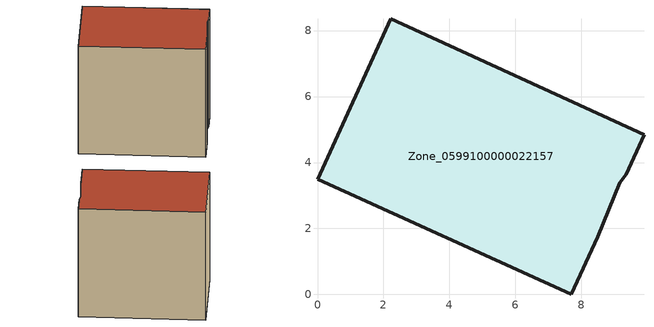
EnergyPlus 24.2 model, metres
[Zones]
Zone_0599100000022157
 floor ground (C_G): 9.36,3.64 9.17,3.39 8.5,1.75 7.7,0 0,3.49 2.22,8.36 9.9,4.84 z0
 wall outside (C_F): 8.5,1.75 9.17,3.39 9.36,3.64 9.9,4.84 2.22,8.36 0,3.49 7.7,0 8.5,1.75 z0:8.24
 roof outside (C_R): 9.17,3.39 9.36,3.64 9.9,4.84 2.22,8.36 0,3.49 7.7,0 8.5,1.75 z8.24
[BUILDING]
Pand.0599100000022157: North Axis=0; Terrain=City; Loads Convergence Tolerance Value=0.04; Temperature Convergence Tolerance Value=0.4; Solar Distribution=FullExterior; Maximum Number of Warmup Days=25; Minimum Number of Warmup Days=1
[Site:Location]
Rotterdam.The.Hague.AP_ZH_NLD Design_Conditions: Latitude=51.96; Longitude=4.45; Time Zone=1; Elevation=-4.5
[SITE:GROUNDTEMPERATURE:BUILDINGSURFACE]
18, 18, 18, 18, 18, 18, 18, 18, 18, 18, 18, 18
[MATERIAL] Thermal Absorptance=0.9; Solar Absorptance=0.7; Visible Absorptance=0.7
Name | Roughness | Thickness | Conductivity | Density | Specific Heat
G.TI.1946-1964 | MediumSmooth | 0.15 | 1 | 540 | 1210
F.TI.1946-1964 | Rough | 0.3 | 0.857143 | 1920 | 840
R.TI.1946-1964 | MediumRough | 0.2 | 0.277778 | 1500 | 1000
[CONSTRUCTION]
C_G: G.TI.1946-1964
C_F: F.TI.1946-1964
C_R: R.TI.1946-1964
[ZONE]
Zone_0599100000022157: Type=1; Multiplier=1; Ceiling Height=Autocalculate; Volume=Autocalculate; Floor Area=autocalculate; Part of Total Floor Area=Yes
[ZONEINFILTRATION:DESIGNFLOWRATE]
Infil_Zone_0599100000022157: Zone or ZoneList or Space or SpaceList=Zone_0599100000022157; Schedule=AlwaysOn; Design Flow Rate Calculation Method=Flow/Area; Flow Rate per Floor Area=0.003; Constant Term Coefficient=1; Temperature Term Coefficient=0; Velocity Term Coefficient=0; Velocity Squared Term Coefficient=0
[HVACTEMPLATE:ZONE:IDEALLOADSAIRSYSTEM]
Zone_0599100000022157: Maximum Heating Supply Air Temperature=50; Minimum Cooling Supply Air Temperature=13; Maximum Heating Supply Air Humidity Ratio=0.0156; Minimum Cooling Supply Air Humidity Ratio=0.0077; Heating Limit=NoLimit; Cooling Limit=NoLimit; Dehumidification Control Type=ConstantSensibleHeatRatio; Cooling Sensible Heat Ratio=0.7; Dehumidification Setpoint=60; Humidification Control Type=None; Humidification Setpoint=30; Outdoor Air Method=None; Outdoor Air Flow Rate per Person=0.00944; Outdoor Air Flow Rate per Zone Floor Area=0; Outdoor Air Flow Rate per Zone=0; Demand Controlled Ventilation Type=None; Outdoor Air Economizer Type=NoEconomizer; Heat Recovery Type=None; Sensible Heat Recovery Effectiveness=0.7; Latent Heat Recovery Effectiveness=0.65
[ZONECONTROL:THERMOSTAT]
ThermostatControl_Zone_0599100000022157: Zone or ZoneList=Zone_0599100000022157; Control Type Schedule=DualSetpointControlType; Control 1=Thermostat_Zone_0599100000022157; Temperature Difference Between Cutout And Setpoint=0
[THERMOSTATSETPOINT:DUALSETPOINT]
Thermostat_Zone_0599100000022157: Heating Setpoint Temperature Schedule=HeatingSetpoint_Zone_0599100000022157; Cooling Setpoint Temperature Schedule=CoolingSetpoint_Zone_0599100000022157
[SCHEDULE:COMPACT]
HeatingSetpoint_Zone_0599100000022157: Through: 12/31, For: AllDays, Until: 24:00, 21
CoolingSetpoint_Zone_0599100000022157: Through: 12/31, For: AllDays, Until: 24:00, 24
DualSetpointControlType: Through: 12/31, For: AllDays, Until: 24:00, 4
AlwaysOn: Through: 12/31, For: AllDays, Until: 24:00, 1
